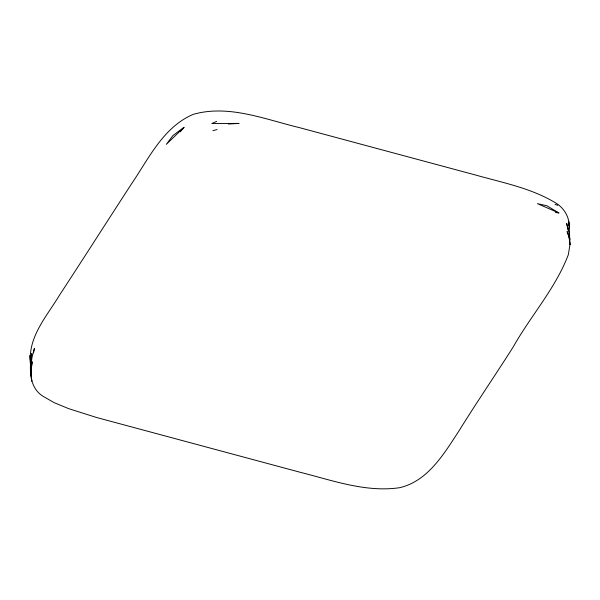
<?xml version="1.0" encoding="UTF-8"?>
<svg xmlns="http://www.w3.org/2000/svg" width="600" height="600" viewBox="0 0 600 600"><rect width="100%" height="100%" fill="white"/><g stroke="black" fill="none" stroke-linecap="round" stroke-linejoin="round"><path stroke-width="0.9" d="M569.107 228.368C570.045 218.655 565.058 209.257 557.1 203.827C532.53 188.4 503.64 182.933 476.062 175.155L299.565 127.672C264.99 119.385 228.78 104.235 193.23 114.36C163.23 127.163 148.868 158.385 131.438 184.005C107.363 221.04 83.61 258.3 59.438 295.275C47.258 315.54 29.138 335.52 30.322 360.42M569.138 234.78L569.52 236.542L569.648 235.29L566.655 223.335L568.185 230.377M30.338 364.718L31.755 353.565C29.295 368.243 28.612 387.457 43.185 396.368L54.172 402.66L68.677 408.653L96.405 417.45L300.42 472.342C332.843 480.51 365.873 492.63 399.645 487.702C427.83 481.147 443.775 454.103 458.61 431.498C476.243 402.998 495.18 375.353 513.143 347.055C530.707 315.817 555.555 288.42 568.357 254.618L569.94 244.718L569.197 237.548L569.94 244.718L569.752 237.337M31.553 363.457L30.547 368.812L31.965 357.653L34.418 348.3L33.578 352.763M569.22 237.022L569.648 235.29M180.285 131.828L183.998 127.335L172.86 135.63L166.35 144.315L183.998 127.335M216.645 121.373L211.845 123.54L239.077 123.405L228.397 124.035M212.94 130.68L217.065 129.555M555.457 212.52L558.847 212.94L546.952 205.8L537.442 203.67L558.847 212.94M555.045 204.345L557.82 205.327M568.942 225.78L568.673 221.475L569.07 225.968M30.322 359.603L30.053 355.29L30.233 362.678M569.235 227.115L569.52 236.542M30.878 371.647L30.75 372.9L32.175 361.748L30.878 371.647L31.747 381.015L30.878 371.647M569.498 237.833L567.075 231.51L569.857 239.385L569.498 237.833"/></g></svg>
